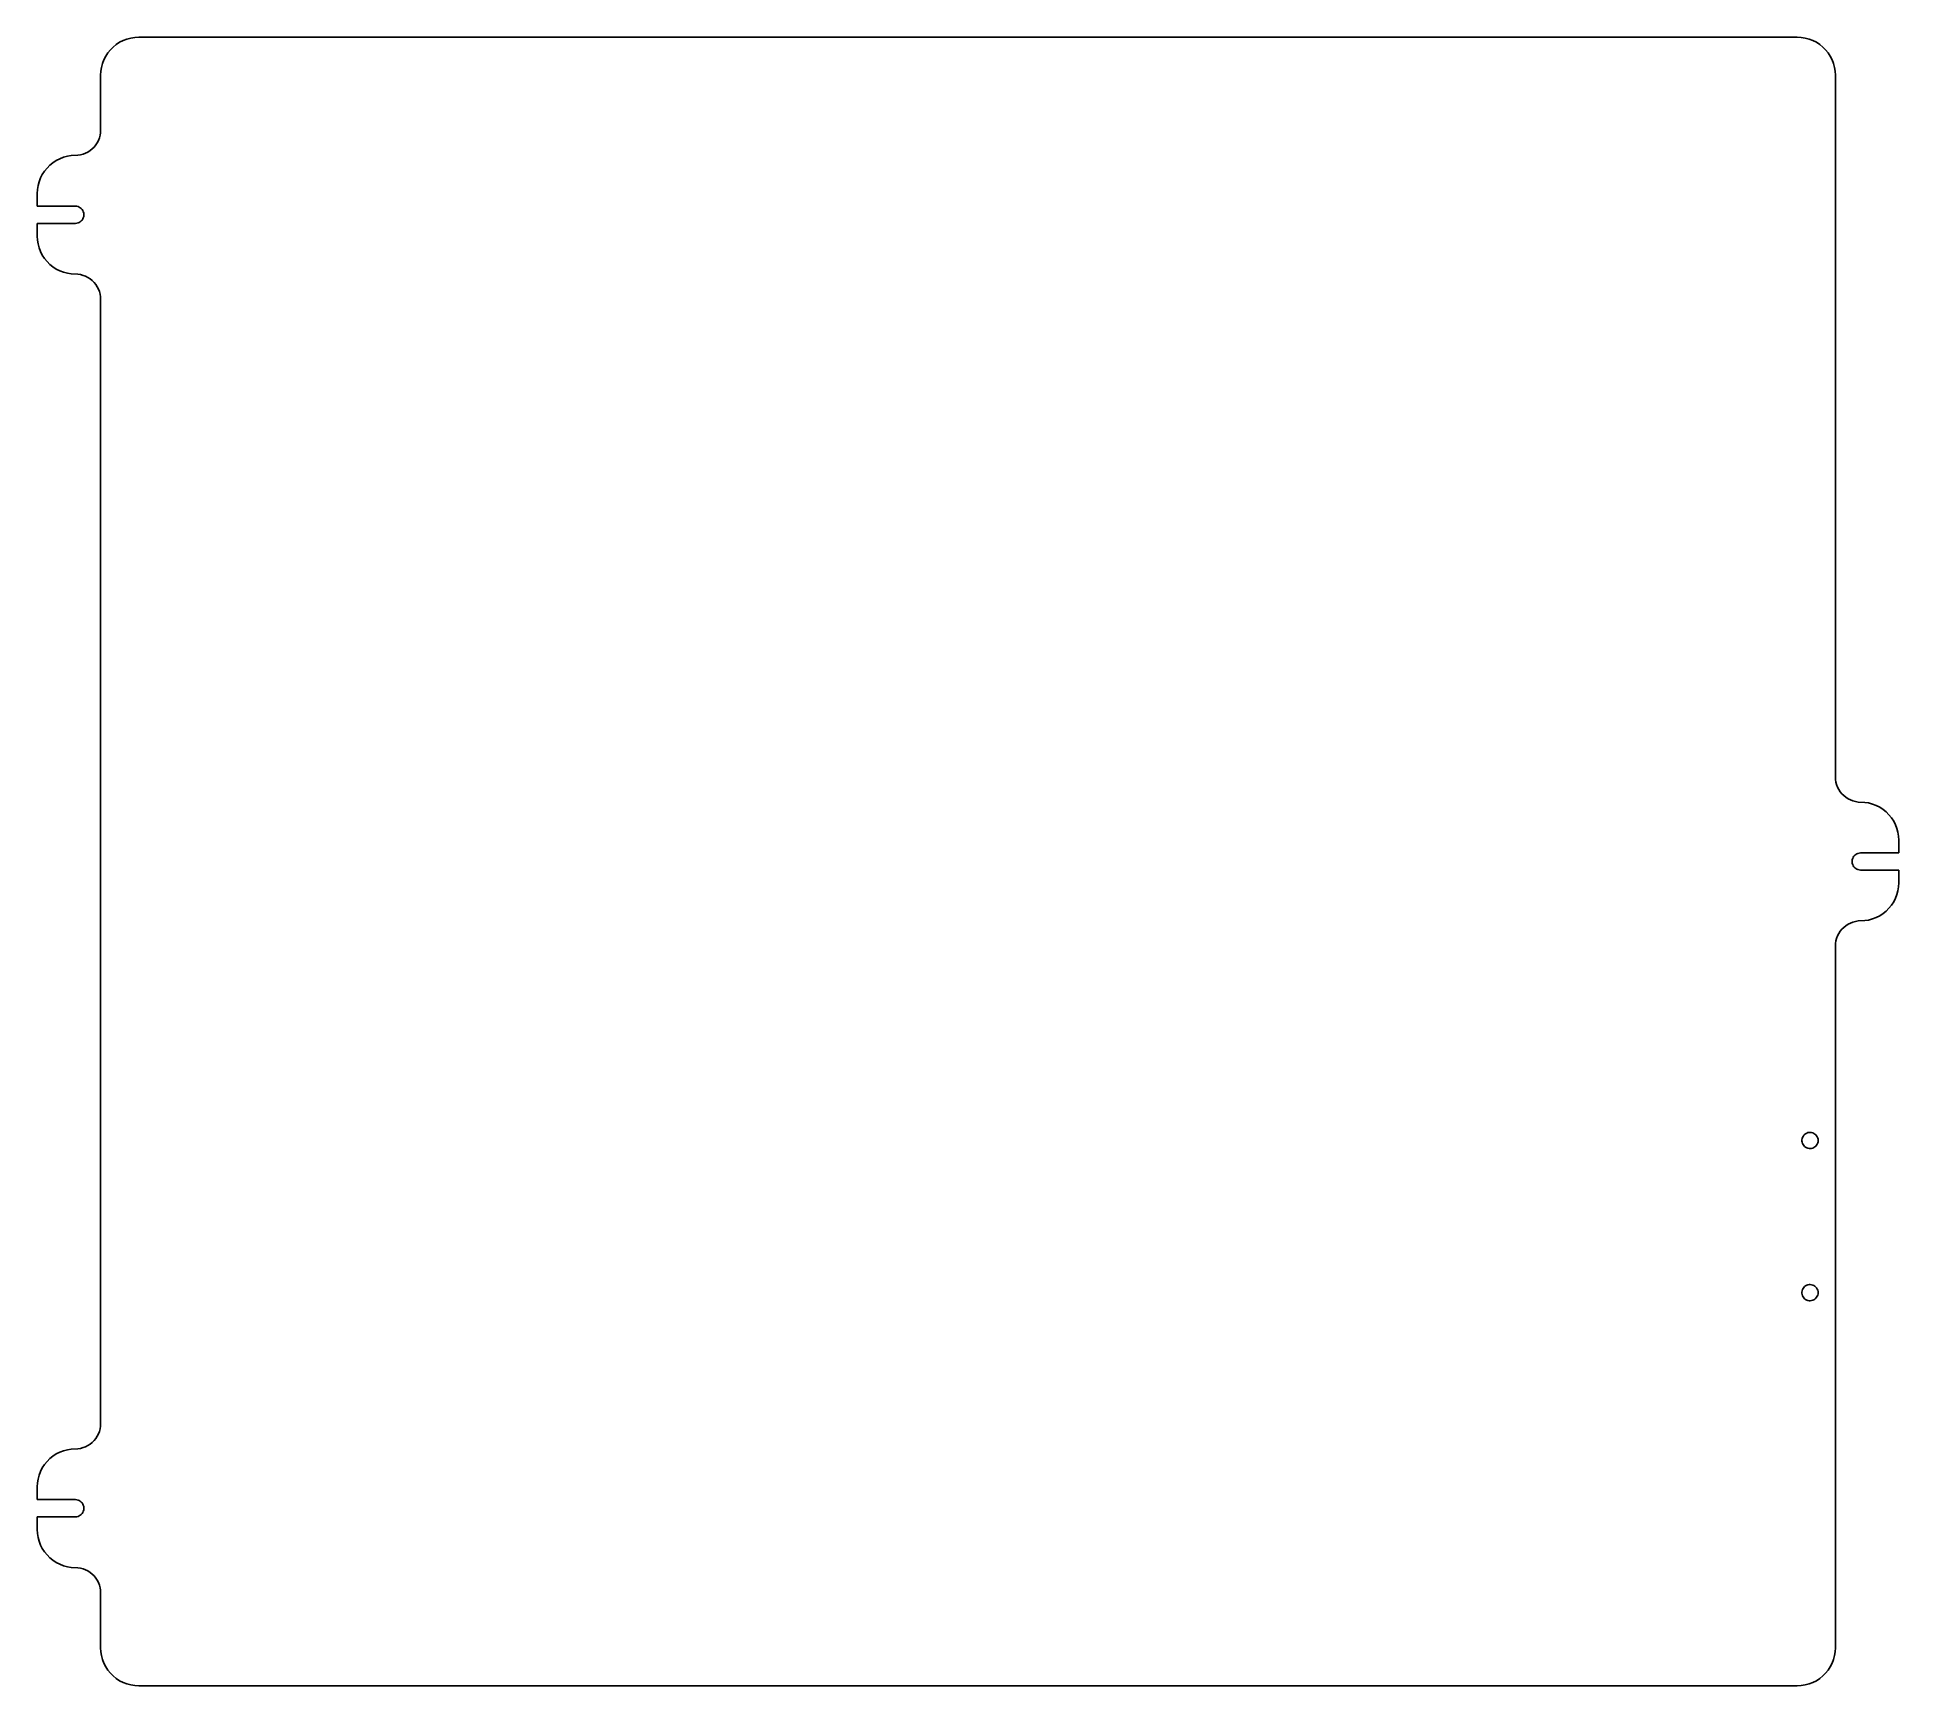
# Model space of a CAD drawing. Header units: metres. Extents: x -184 to 184, y -162 to 162.
import ezdxf

# ---------------------------------------------------------------- set-up
doc = ezdxf.new("R2010")
doc.units = ezdxf.units.M

msp = doc.modelspace()

# ---------------------------------------------------------------- linework, layer by layer
for p, q in [((-167.25, 161.495), (-167.908, 161.068)), ((-166.551, 161.852), (-167.25, 161.495)), ((-165.818, 162.133), (-166.551, 161.852)), ((-165.059, 162.336), (-165.818, 162.133)), ((-164.284, 162.459), (-165.059, 162.336)), ((-163.5, 162.5), (-164.284, 162.459)), ((163.5, 162.5), (-163.5, 162.5)), ((164.284, 162.459), (163.5, 162.5)), ((165.059, 162.336), (164.284, 162.459)), ((165.818, 162.133), (165.059, 162.336)), ((166.551, 161.852), (165.818, 162.133)), ((167.25, 161.495), (166.551, 161.852)), ((167.908, 161.068), (167.25, 161.495)), ((-170.352, 158.051), (-170.633, 157.318)), ((-169.995, 158.75), (-170.352, 158.051)), ((-169.568, 159.408), (-169.995, 158.75)), ((-169.074, 160.018), (-169.568, 159.408)), ((-168.518, 160.574), (-169.074, 160.018)), ((-167.908, 161.068), (-168.518, 160.574)), ((168.518, 160.574), (167.908, 161.068)), ((169.074, 160.018), (168.518, 160.574)), ((169.568, 159.408), (169.074, 160.018)), ((169.995, 158.75), (169.568, 159.408)), ((170.352, 158.051), (169.995, 158.75)), ((170.633, 157.318), (170.352, 158.051)), ((-170.959, 155.784), (-171, 155)), ((-171, 155), (-171, 144.2)), ((-170.836, 156.559), (-170.959, 155.784)), ((-170.633, 157.318), (-170.836, 156.559)), ((170.836, 156.559), (170.633, 157.318)), ((170.959, 155.784), (170.836, 156.559)), ((171, 155), (170.959, 155.784)), ((171, 16.7), (171, 155)), ((-171.109, 143.16), (-171.245, 142.655)), ((-171.027, 143.677), (-171.109, 143.16)), ((-171, 144.2), (-171.027, 143.677)), ((-173.966, 139.632), (-174.455, 139.445)), ((-173.5, 139.87), (-173.966, 139.632)), ((-173.061, 140.155), (-173.5, 139.87)), ((-172.654, 140.484), (-173.061, 140.155)), ((-172.284, 140.854), (-172.654, 140.484)), ((-171.955, 141.261), (-172.284, 140.854)), ((-171.67, 141.7), (-171.955, 141.261)), ((-171.432, 142.166), (-171.67, 141.7)), ((-171.245, 142.655), (-171.432, 142.166)), ((-182.068, 136.108), (-182.495, 135.45)), ((-181.574, 136.718), (-182.068, 136.108)), ((-181.018, 137.274), (-181.574, 136.718)), ((-180.408, 137.768), (-181.018, 137.274)), ((-179.75, 138.195), (-180.408, 137.768)), ((-179.051, 138.552), (-179.75, 138.195)), ((-178.318, 138.833), (-179.051, 138.552)), ((-177.559, 139.036), (-178.318, 138.833)), ((-176.784, 139.159), (-177.559, 139.036)), ((-175.477, 139.227), (-176.784, 139.159)), ((-174.96, 139.309), (-175.477, 139.227)), ((-174.455, 139.445), (-174.96, 139.309)), ((-183.459, 132.484), (-183.5, 131.7)), ((-183.336, 133.259), (-183.459, 132.484)), ((-183.133, 134.018), (-183.336, 133.259)), ((-182.852, 134.751), (-183.133, 134.018)), ((-182.495, 135.45), (-182.852, 134.751)), ((-183.5, 131.7), (-183.5, 129.199)), ((-183.5, 129.199), (-175.938, 129.199)), ((-175.938, 129.199), (-175.691, 129.172)), ((-175.691, 129.172), (-175.451, 129.109)), ((-175.451, 129.109), (-175.223, 129.012)), ((-175.223, 129.012), (-175.011, 128.883)), ((-175.011, 128.883), (-174.82, 128.724)), ((-174.82, 128.724), (-174.654, 128.539)), ((-174.654, 128.539), (-174.518, 128.332)), ((-175.938, 125.801), (-183.5, 125.801)), ((-183.5, 125.801), (-183.5, 123.3)), ((-175.691, 125.828), (-175.938, 125.801)), ((-175.451, 125.891), (-175.691, 125.828)), ((-175.223, 125.988), (-175.451, 125.891)), ((-175.011, 126.117), (-175.223, 125.988)), ((-174.82, 126.276), (-175.011, 126.117)), ((-174.654, 126.461), (-174.82, 126.276)), ((-174.518, 126.668), (-174.654, 126.461)), ((-174.518, 128.332), (-174.412, 128.107)), ((-174.412, 126.893), (-174.518, 126.668)), ((-174.412, 128.107), (-174.341, 127.87)), ((-174.341, 127.13), (-174.412, 126.893)), ((-174.341, 127.87), (-174.305, 127.624)), ((-174.305, 127.376), (-174.341, 127.13)), ((-174.305, 127.624), (-174.305, 127.376)), ((-183.5, 123.3), (-183.459, 122.516)), ((-183.459, 122.516), (-183.336, 121.741)), ((-183.336, 121.741), (-183.133, 120.982)), ((-183.133, 120.982), (-182.852, 120.249)), ((-182.852, 120.249), (-182.495, 119.55)), ((-182.495, 119.55), (-182.068, 118.892)), ((-182.068, 118.892), (-181.574, 118.282)), ((-181.574, 118.282), (-181.018, 117.726)), ((-181.018, 117.726), (-180.408, 117.232)), ((-180.408, 117.232), (-179.75, 116.805)), ((-179.75, 116.805), (-179.051, 116.448)), ((-179.051, 116.448), (-178.318, 116.167)), ((-178.318, 116.167), (-177.559, 115.964)), ((-177.559, 115.964), (-176.784, 115.841)), ((-176.784, 115.841), (-175.477, 115.773)), ((-175.477, 115.773), (-174.96, 115.691)), ((-174.96, 115.691), (-174.455, 115.555)), ((-174.455, 115.555), (-173.966, 115.368)), ((-173.966, 115.368), (-173.5, 115.13)), ((-173.5, 115.13), (-173.061, 114.845)), ((-173.061, 114.845), (-172.654, 114.516)), ((-172.654, 114.516), (-172.284, 114.146)), ((-172.284, 114.146), (-171.955, 113.739)), ((-171.955, 113.739), (-171.67, 113.3)), ((-171.67, 113.3), (-171.432, 112.834)), ((-171.432, 112.834), (-171.245, 112.345)), ((-171.245, 112.345), (-171.109, 111.84)), ((-171.109, 111.84), (-171.027, 111.323)), ((-171.027, 111.323), (-171, 110.8)), ((-171, 110.8), (-171, -110.8)), ((171.027, 16.1774), (171, 16.7)), ((171.109, 15.6604), (171.027, 16.1774)), ((171.245, 15.1549), (171.109, 15.6604)), ((171.432, 14.6663), (171.245, 15.1549)), ((171.67, 14.2), (171.432, 14.6663)), ((171.955, 13.7611), (171.67, 14.2)), ((172.284, 13.3544), (171.955, 13.7611)), ((172.654, 12.9843), (172.284, 13.3544)), ((173.061, 12.6549), (172.654, 12.9843)), ((173.5, 12.3699), (173.061, 12.6549)), ((173.966, 12.1323), (173.5, 12.3699)), ((174.455, 11.9447), (173.966, 12.1323)), ((174.96, 11.8093), (174.455, 11.9447)), ((175.477, 11.7274), (174.96, 11.8093)), ((176.784, 11.6589), (175.477, 11.7274)), ((177.559, 11.5361), (176.784, 11.6589)), ((178.318, 11.3329), (177.559, 11.5361)), ((179.051, 11.0516), (178.318, 11.3329)), ((179.75, 10.6952), (179.051, 11.0516)), ((180.408, 10.2676), (179.75, 10.6952)), ((181.018, 9.77357), (180.408, 10.2676)), ((181.574, 9.21848), (181.018, 9.77357)), ((182.068, 8.60838), (181.574, 9.21848)), ((182.495, 7.95), (182.068, 8.60838)), ((182.852, 7.25052), (182.495, 7.95)), ((183.133, 6.51762), (182.852, 7.25052)), ((183.336, 5.75932), (183.133, 6.51762)), ((183.459, 4.98396), (183.336, 5.75932)), ((183.5, 4.2), (183.459, 4.98396)), ((183.5, 1.69885), (183.5, 4.2)), ((174.305, 0.12408), (174.341, 0.36963)), ((174.305, -0.12408), (174.305, 0.12408)), ((174.341, 0.36963), (174.412, 0.60728)), ((174.412, 0.60728), (174.518, 0.832)), ((174.518, 0.832), (174.654, 1.03899)), ((174.654, 1.03899), (174.82, 1.22383)), ((174.82, 1.22383), (175.011, 1.38258)), ((175.011, 1.38258), (175.223, 1.51187)), ((175.223, 1.51187), (175.451, 1.60893)), ((175.451, 1.60893), (175.691, 1.67171)), ((175.691, 1.67171), (175.938, 1.69885)), ((175.938, 1.69885), (183.5, 1.69885)), ((174.341, -0.36963), (174.305, -0.12408)), ((174.412, -0.60728), (174.341, -0.36963)), ((174.518, -0.832), (174.412, -0.60728)), ((174.654, -1.03899), (174.518, -0.832)), ((174.82, -1.22383), (174.654, -1.03899)), ((175.011, -1.38258), (174.82, -1.22383)), ((175.223, -1.51187), (175.011, -1.38258)), ((175.451, -1.60893), (175.223, -1.51187)), ((175.691, -1.67171), (175.451, -1.60893)), ((175.938, -1.69885), (175.691, -1.67171)), ((183.5, -1.69885), (175.938, -1.69885)), ((183.5, -4.2), (183.5, -1.69885)), ((182.495, -7.95), (182.852, -7.25052)), ((182.852, -7.25052), (183.133, -6.51762)), ((183.133, -6.51762), (183.336, -5.75932)), ((183.336, -5.75932), (183.459, -4.98396)), ((183.459, -4.98396), (183.5, -4.2)), ((179.051, -11.0516), (179.75, -10.6952)), ((179.75, -10.6952), (180.408, -10.2676)), ((180.408, -10.2676), (181.018, -9.77357)), ((181.018, -9.77357), (181.574, -9.21848)), ((181.574, -9.21848), (182.068, -8.60838)), ((182.068, -8.60838), (182.495, -7.95)), ((171.245, -15.1549), (171.432, -14.6663)), ((171.432, -14.6663), (171.67, -14.2)), ((171.67, -14.2), (171.955, -13.7611)), ((171.955, -13.7611), (172.284, -13.3544)), ((172.284, -13.3544), (172.654, -12.9843)), ((172.654, -12.9843), (173.061, -12.6549)), ((173.061, -12.6549), (173.5, -12.3699)), ((173.5, -12.3699), (173.966, -12.1323)), ((173.966, -12.1323), (174.455, -11.9447)), ((174.455, -11.9447), (174.96, -11.8093)), ((174.96, -11.8093), (175.477, -11.7274)), ((175.477, -11.7274), (176.784, -11.6589)), ((176.784, -11.6589), (177.559, -11.5361)), ((177.559, -11.5361), (178.318, -11.3329)), ((178.318, -11.3329), (179.051, -11.0516)), ((171, -16.7), (171.027, -16.1774)), ((171, -155), (171, -16.7)), ((171.027, -16.1774), (171.109, -15.6604)), ((171.109, -15.6604), (171.245, -15.1549)), ((164.405, -54.8775), (164.442, -54.6354)), ((164.405, -55.1225), (164.405, -54.8775)), ((164.442, -54.6354), (164.516, -54.4019)), ((164.516, -54.4019), (164.625, -54.1824)), ((164.625, -54.1824), (164.766, -53.982)), ((164.766, -53.982), (164.935, -53.8055)), ((164.935, -53.8055), (165.13, -53.657)), ((165.13, -53.657), (165.345, -53.54)), ((165.345, -53.54), (165.576, -53.4572)), ((165.576, -53.4572), (165.817, -53.4106)), ((165.817, -53.4106), (166.061, -53.4012)), ((166.061, -53.4012), (166.305, -53.4293)), ((166.305, -53.4293), (166.541, -53.4942)), ((166.541, -53.4942), (166.764, -53.5944)), ((166.764, -53.5944), (166.97, -53.7275)), ((166.97, -53.7275), (167.153, -53.8905)), ((167.153, -53.8905), (167.309, -54.0795)), ((167.309, -54.0795), (167.434, -54.29)), ((167.434, -54.29), (167.525, -54.5172)), ((167.525, -54.5172), (167.581, -54.7558)), ((167.581, -54.7558), (167.6, -55)), ((167.6, -55), (167.581, -55.2442)), ((164.442, -55.3646), (164.405, -55.1225)), ((164.516, -55.5981), (164.442, -55.3646)), ((164.625, -55.8176), (164.516, -55.5981)), ((164.766, -56.018), (164.625, -55.8176)), ((164.935, -56.1945), (164.766, -56.018)), ((165.13, -56.343), (164.935, -56.1945)), ((165.345, -56.46), (165.13, -56.343)), ((165.576, -56.5428), (165.345, -56.46)), ((165.817, -56.5894), (165.576, -56.5428)), ((166.061, -56.5988), (165.817, -56.5894)), ((166.305, -56.5707), (166.061, -56.5988)), ((166.541, -56.5058), (166.305, -56.5707)), ((166.764, -56.4056), (166.541, -56.5058)), ((166.97, -56.2725), (166.764, -56.4056)), ((167.153, -56.1095), (166.97, -56.2725)), ((167.309, -55.9205), (167.153, -56.1095)), ((167.434, -55.7099), (167.309, -55.9205)), ((167.525, -55.4827), (167.434, -55.7099)), ((167.581, -55.2442), (167.525, -55.4827)), ((164.442, -84.6354), (164.516, -84.4019)), ((164.516, -84.4019), (164.625, -84.1824)), ((164.625, -84.1824), (164.766, -83.982)), ((164.766, -83.982), (164.935, -83.8055)), ((164.935, -83.8055), (165.13, -83.657)), ((165.13, -83.657), (165.345, -83.54)), ((165.345, -83.54), (165.576, -83.4572)), ((165.576, -83.4572), (165.817, -83.4106)), ((165.817, -83.4106), (166.061, -83.4012)), ((166.061, -83.4012), (166.305, -83.4293)), ((166.305, -83.4293), (166.541, -83.4942)), ((166.541, -83.4942), (166.764, -83.5944)), ((166.764, -83.5944), (166.97, -83.7275)), ((166.97, -83.7275), (167.153, -83.8905)), ((167.153, -83.8905), (167.309, -84.0795)), ((167.309, -84.0795), (167.434, -84.29)), ((167.434, -84.29), (167.525, -84.5172)), ((164.405, -84.8775), (164.442, -84.6354)), ((164.405, -85.1225), (164.405, -84.8775)), ((164.442, -85.3646), (164.405, -85.1225)), ((164.516, -85.5981), (164.442, -85.3646)), ((164.625, -85.8176), (164.516, -85.5981)), ((164.766, -86.018), (164.625, -85.8176)), ((164.935, -86.1945), (164.766, -86.018)), ((165.13, -86.343), (164.935, -86.1945)), ((165.345, -86.46), (165.13, -86.343)), ((165.576, -86.5428), (165.345, -86.46)), ((165.817, -86.5894), (165.576, -86.5428)), ((166.061, -86.5988), (165.817, -86.5894)), ((166.305, -86.5707), (166.061, -86.5988)), ((166.541, -86.5058), (166.305, -86.5707)), ((166.764, -86.4056), (166.541, -86.5058)), ((166.97, -86.2725), (166.764, -86.4056)), ((167.153, -86.1095), (166.97, -86.2725)), ((167.309, -85.9205), (167.153, -86.1095)), ((167.434, -85.7099), (167.309, -85.9205)), ((167.525, -85.4827), (167.434, -85.7099)), ((167.525, -84.5172), (167.581, -84.7558)), ((167.581, -85.2442), (167.525, -85.4827)), ((167.581, -84.7558), (167.6, -85)), ((167.6, -85), (167.581, -85.2442)), ((-171.955, -113.739), (-172.284, -114.146)), ((-171.67, -113.3), (-171.955, -113.739)), ((-171.432, -112.834), (-171.67, -113.3)), ((-171.245, -112.345), (-171.432, -112.834)), ((-171.109, -111.84), (-171.245, -112.345)), ((-171.027, -111.323), (-171.109, -111.84)), ((-171, -110.8), (-171.027, -111.323)), ((-180.408, -117.232), (-181.018, -117.726)), ((-179.75, -116.805), (-180.408, -117.232)), ((-179.051, -116.448), (-179.75, -116.805)), ((-178.318, -116.167), (-179.051, -116.448)), ((-177.559, -115.964), (-178.318, -116.167)), ((-176.784, -115.841), (-177.559, -115.964)), ((-175.477, -115.773), (-176.784, -115.841)), ((-174.96, -115.691), (-175.477, -115.773)), ((-174.455, -115.555), (-174.96, -115.691)), ((-173.966, -115.368), (-174.455, -115.555)), ((-173.5, -115.13), (-173.966, -115.368)), ((-173.061, -114.845), (-173.5, -115.13)), ((-172.654, -114.516), (-173.061, -114.845)), ((-172.284, -114.146), (-172.654, -114.516)), ((-183.133, -120.982), (-183.336, -121.741)), ((-182.852, -120.249), (-183.133, -120.982)), ((-182.495, -119.55), (-182.852, -120.249)), ((-182.068, -118.892), (-182.495, -119.55)), ((-181.574, -118.282), (-182.068, -118.892)), ((-181.018, -117.726), (-181.574, -118.282)), ((-183.459, -122.516), (-183.5, -123.3)), ((-183.5, -123.3), (-183.5, -125.801)), ((-183.336, -121.741), (-183.459, -122.516)), ((-183.5, -125.801), (-175.938, -125.801)), ((-175.938, -125.801), (-175.691, -125.828)), ((-175.691, -125.828), (-175.451, -125.891)), ((-175.451, -125.891), (-175.223, -125.988)), ((-175.223, -125.988), (-175.011, -126.117)), ((-175.011, -126.117), (-174.82, -126.276)), ((-174.82, -126.276), (-174.654, -126.461)), ((-174.654, -126.461), (-174.518, -126.668)), ((-174.518, -128.332), (-174.654, -128.539)), ((-174.518, -126.668), (-174.412, -126.893)), ((-174.412, -128.107), (-174.518, -128.332)), ((-174.412, -126.893), (-174.341, -127.13)), ((-174.341, -127.87), (-174.412, -128.107)), ((-174.341, -127.13), (-174.305, -127.376)), ((-174.305, -127.624), (-174.341, -127.87)), ((-174.305, -127.376), (-174.305, -127.624)), ((-175.938, -129.199), (-183.5, -129.199)), ((-183.5, -129.199), (-183.5, -131.7)), ((-183.5, -131.7), (-183.459, -132.484)), ((-175.691, -129.172), (-175.938, -129.199)), ((-175.451, -129.109), (-175.691, -129.172)), ((-175.223, -129.012), (-175.451, -129.109)), ((-175.011, -128.883), (-175.223, -129.012)), ((-174.82, -128.724), (-175.011, -128.883)), ((-174.654, -128.539), (-174.82, -128.724)), ((-183.459, -132.484), (-183.336, -133.259)), ((-183.336, -133.259), (-183.133, -134.018)), ((-183.133, -134.018), (-182.852, -134.751)), ((-182.852, -134.751), (-182.495, -135.45)), ((-182.495, -135.45), (-182.068, -136.108)), ((-182.068, -136.108), (-181.574, -136.718)), ((-181.574, -136.718), (-181.018, -137.274)), ((-181.018, -137.274), (-180.408, -137.768)), ((-180.408, -137.768), (-179.75, -138.195)), ((-179.75, -138.195), (-179.051, -138.552)), ((-179.051, -138.552), (-178.318, -138.833)), ((-178.318, -138.833), (-177.559, -139.036)), ((-177.559, -139.036), (-176.784, -139.159)), ((-176.784, -139.159), (-175.477, -139.227)), ((-175.477, -139.227), (-174.96, -139.309)), ((-174.96, -139.309), (-174.455, -139.445)), ((-174.455, -139.445), (-173.966, -139.632)), ((-173.966, -139.632), (-173.5, -139.87)), ((-173.5, -139.87), (-173.061, -140.155)), ((-173.061, -140.155), (-172.654, -140.484)), ((-172.654, -140.484), (-172.284, -140.854)), ((-172.284, -140.854), (-171.955, -141.261)), ((-171.955, -141.261), (-171.67, -141.7)), ((-171.67, -141.7), (-171.432, -142.166)), ((-171.432, -142.166), (-171.245, -142.655)), ((-171.245, -142.655), (-171.109, -143.16)), ((-171.109, -143.16), (-171.027, -143.677)), ((-171.027, -143.677), (-171, -144.2)), ((-171, -144.2), (-171, -155)), ((-171, -155), (-170.959, -155.784)), ((-170.959, -155.784), (-170.836, -156.559)), ((-170.836, -156.559), (-170.633, -157.318)), ((-170.633, -157.318), (-170.352, -158.051)), ((170.352, -158.051), (170.633, -157.318)), ((170.633, -157.318), (170.836, -156.559)), ((170.836, -156.559), (170.959, -155.784)), ((170.959, -155.784), (171, -155)), ((-170.352, -158.051), (-169.995, -158.75)), ((-169.995, -158.75), (-169.568, -159.408)), ((-169.568, -159.408), (-169.074, -160.018)), ((-169.074, -160.018), (-168.518, -160.574)), ((-168.518, -160.574), (-167.908, -161.068)), ((-167.908, -161.068), (-167.25, -161.495)), ((167.25, -161.495), (167.908, -161.068)), ((167.908, -161.068), (168.518, -160.574)), ((168.518, -160.574), (169.074, -160.018)), ((169.074, -160.018), (169.568, -159.408)), ((169.568, -159.408), (169.995, -158.75)), ((169.995, -158.75), (170.352, -158.051)), ((-167.25, -161.495), (-166.551, -161.852)), ((-166.551, -161.852), (-165.818, -162.133)), ((-165.818, -162.133), (-165.059, -162.336)), ((-165.059, -162.336), (-164.284, -162.459)), ((-164.284, -162.459), (-163.5, -162.5)), ((-163.5, -162.5), (163.5, -162.5)), ((163.5, -162.5), (164.284, -162.459)), ((164.284, -162.459), (165.059, -162.336)), ((165.059, -162.336), (165.818, -162.133)), ((165.818, -162.133), (166.551, -161.852)), ((166.551, -161.852), (167.25, -161.495))]:
    msp.add_line(p, q)

doc.saveas('drawing.dxf')
